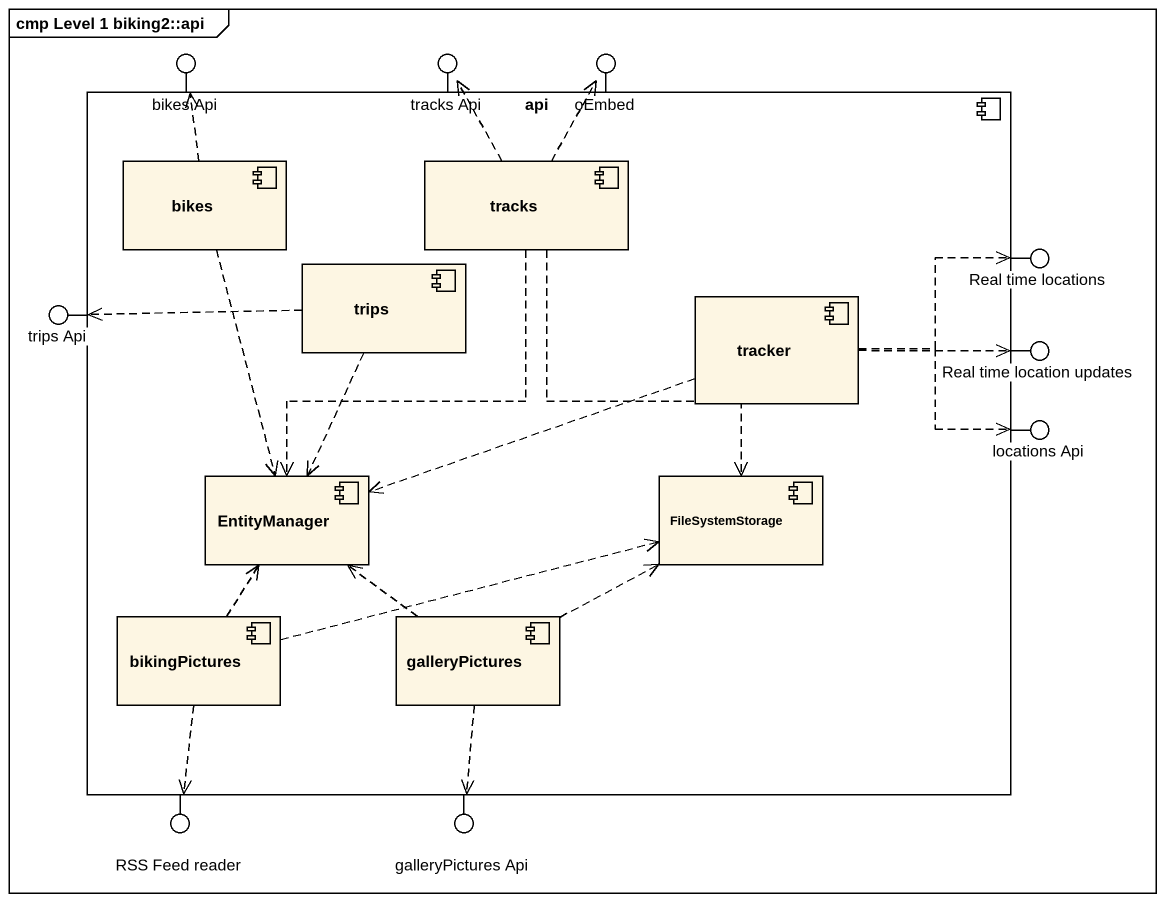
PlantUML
@startuml
mainframe cmp Level 1 biking2::api
component api {
  component bikes
  component tracks
  component trips
  component tracker
  component EntityManager
  component FileSystemStorage
  component bikingPictures
  component galleryPictures
}
() "bikes Api" as bikes_Api
() "tracks Api" as tracks_Api
() oEmbed
() "Real time locations" as Real_time_locations
() "trips Api" as trips_Api
() "Real time location updates" as Real_time_location_updates
() "locations Api" as locations_Api
() "RSS Feed reader" as RSS_Feed_reader
() "galleryPictures Api" as galleryPictures_Api
api -up- bikes_Api
api -up- tracks_Api
api -up- oEmbed
api -right- Real_time_locations
api -left- trips_Api
api -right- Real_time_location_updates
api -right- locations_Api
api -- RSS_Feed_reader
api -- galleryPictures_Api
bikes .up.> bikes_Api
bikes ..> EntityManager
tracks .up.> tracks_Api
tracks .up.> oEmbed
tracks ..> EntityManager
tracks ..> FileSystemStorage
trips .left.> trips_Api
trips ..> EntityManager
tracker .right.> Real_time_locations
tracker .right.> Real_time_location_updates
tracker .right.> locations_Api
tracker .left.> EntityManager
bikingPictures .up.> EntityManager
bikingPictures .right.> FileSystemStorage
bikingPictures ..> RSS_Feed_reader
galleryPictures .up.> EntityManager
galleryPictures .right.> FileSystemStorage
galleryPictures ..> galleryPictures_Api
@enduml
